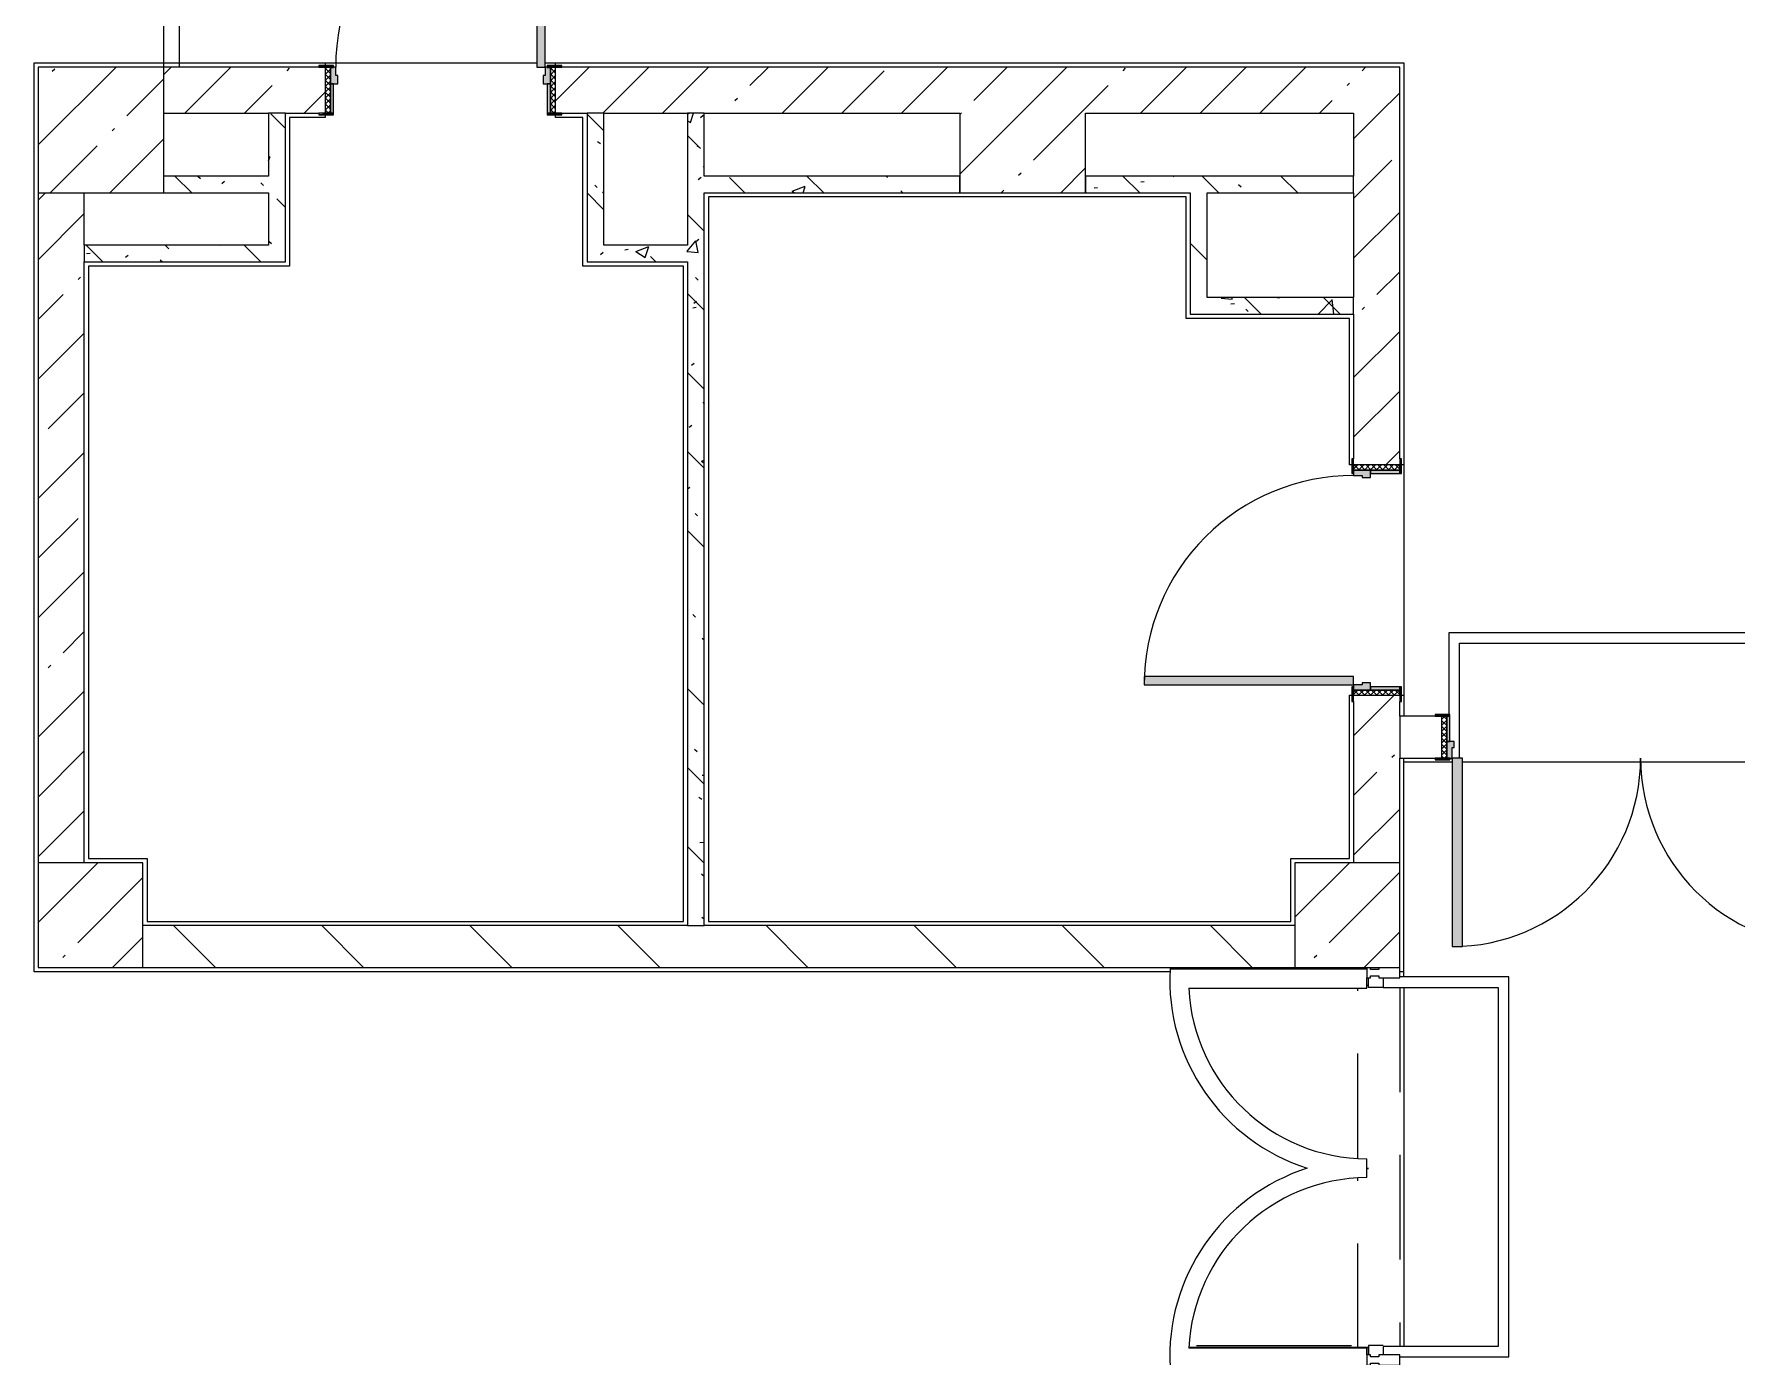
# Model space of a CAD drawing. Header units: millimetres. Extents: x 35144 to 233944, y -8553 to 29000.
# Drawn here: x 120624 to 128754, y 9040 to 15358 of the extents above; entities that cross this region are included whole.
import ezdxf

# ---------------------------------------------------------------- set-up
doc = ezdxf.new("R2010")
doc.units = ezdxf.units.MM
doc.linetypes.add('200_ШТРИХ__ш1_п0_6_', pattern=[800, 500, -300])
for name, color, linetype, lineweight, true_color in [('A-DETL-GENF-3', 7, 'Continuous', 5, 0xaaaaaa), ('A-DOOR-3', 7, 'Continuous', 5, 0xaaaaaa), ('A-DOOR-4', 7, 'Continuous', 5, 0xe2e2e2), ('A-DOOR-FRAM-2', 7, 'Continuous', 5, 0xe2e2e2), ('A-DOOR-FRAM-3', 7, 'Continuous', 5, 0xaaaaaa), ('A-FLOR-1', 7, 'Continuous', 5, 0xaaaaaa), ('I-WALL-33', 7, 'Continuous', 5, 0x787878)]:
    doc.layers.add(name, color=color, linetype=linetype, lineweight=lineweight, true_color=true_color)
for name, color, linetype, lineweight in [('A-DETL-MBND-1', 7, '200_ШТРИХ__ш1_п0_6_', 9), ('A-GLAZ-CWMG-3', 7, 'Continuous', 5), ('A-WALL', 7, 'Continuous', 9), ('I-WALL-32', 7, 'Continuous', 5), ('S-COLS-1', 7, 'Continuous', 5)]:
    doc.layers.add(name, color=color, linetype=linetype, lineweight=lineweight)
pattern_1 = [(45, (106933.74, 0), (-285.123, 285.123), []), (45, (107218.87, 0), (-285.123, 285.123), [504.031, -100.806, 16.764, -84.042])]
pattern_2 = [(135, (106933.74, 0), (-353.553, -353.553), [])]
pattern_3 = [(135, (1751.41, 174.685), (-14.14214, -14.14214), []), (225, (1751.41, 174.685), (14.14214, -14.14214), [])]
pattern_4 = [(45, (-371.384, 174.685), (-14.1421, 14.1421), []), (135, (-371.384, 174.685), (-14.1421, -14.1421), [])]
pattern_5 = [(135, (106933.74, 0), (-377.171, -377.171), [533.4, -88.9, 17.78, -88.9]), (135, (106933.74, 376.94), (-377.171, -377.171), []), (50, (106933.74, 0), (637.645, -55.787), [66.675, -733.425]), (355, (106933.74, 0), (-123.35, 668.7), [53.34, -586.74]), (100.451, (106986.9, -4.65), (514.299, 612.908), [56.665, -623.315]), (46.184, (106933.74, 177.8), (948.776, -147.15), [100.012, -1100.137]), (96.636, (107012.8, 165.5), (830.91, 865.997), [84.998, -934.973]), (351.184, (106933.7, 177.8), (830.918, 865.99), [80.01, -880.11]), (21, (107022.64, 133.35), (530.651, -357.928), [66.675, -733.425]), (326, (107022.64, 133.35), (216.308, 644.658), [53.34, -586.74]), (71.451, (107066.86, 103.5), (746.96, 286.724), [56.665, -623.315]), (37.5, (106933.74, 0), (10.8105, 295.9426), [16.764, -562.864, 16.764, -578.866, -588.962]), (37.5, (106933.74, 0), (10.8105, 295.9426), [-1175.258, 16.764, -572.198]), (7.5, (106933.74, 0), (233.869, 350.6318), [16.764, -322.834, 16.764, -549.529, -224.472]), (7.5, (106933.74, 0), (233.869, 350.6318), [-905.891, 16.764, -207.708]), (327.5, (106735.5, 0), (474.5678, -20.0513), [16.764, -205.486, 16.764, -676.656, -920.115]), (327.5, (106735.5, 0), (474.5678, -20.0513), [-915.67, 16.764, -903.351]), (317.5, (106646.6, 0), (518.452, 88.9934), [16.764, -272.161, 16.764, -443.738, -653.415]), (317.5, (106646.6, 0), (518.452, 88.9934), [-749.427, 16.764, -636.651])]

# ---------------------------------------------------------------- blocks, each defined once
blk = doc.blocks.new('BSC_Колонна _Прямоугольная - 600х600-V99-1_5_2_птичка')
at = {"layer": 'S-COLS-1'}
h = blk.add_hatch(dxfattribs=at)
h.set_pattern_fill('FP_99', color=256, style=0, pattern_type=2)
h.set_pattern_definition([(45, (-14010, -14900), (-285.123, 285.123), []), (45, (-13724.88, -14900), (-285.123, 285.123), [504.031, -100.806, 16.764, -84.042])])
h.paths.add_polyline_path([(220, -300), (300, -300), (300, 300), (-300, 300), (-300, -300), (-80, -300)])
for p, q in [((300, 300), (-300, 300)), ((-300, 300), (-300, -300)), ((300, -300), (300, 300)), ((-300, -300), (300, -300))]:
    blk.add_line(p, q, dxfattribs=at)
blk = doc.blocks.new('Дверь_Витражная_остекление_ - ДВН_CОШ в витраже-31920700-1_5_2_птичка')
at = {"layer": 'A-DETL-GENF-3'}
for p, q in [((-855, 60), (-855, -10)), ((855, 60), (855, -10)), ((-865, -10), (-900, -10)), ((-865, -10), (-900, -10)), ((-855, -10), (-900, -10)), ((-865, -17), (-865, -10)), ((-865, -17), (-865, -10)), ((855, -10), (900, -10)), ((865, -10), (900, -10)), ((865, -867), (865, -10)), ((865, -10), (865, -867)), ((900, -10), (865, -10)), ((856, -830), (856, -90))]:
    blk.add_line(p, q, dxfattribs=at)
at = {"layer": 'A-DOOR-3'}
for centre, radius, start, end in [((-910, -10), 920, 359.49349, 0), ((910, -10), 900, 180, 180.51777)]:
    blk.add_arc(centre, radius, start, end, dxfattribs=at)
blk = doc.blocks.new('Прямоугольный импост - Импост структурный с накладкой - 160мм Темный-31915521-1_5_2_птичка')
at = {"layer": 'A-GLAZ-CWMG-3'}
for p, q in [((-25, 17), (25, 17)), ((-15, 0), (-25, 0)), ((-15, -40), (-15, 0)), ((25, 0), (15, 0)), ((15, 0), (15, -40)), ((25, 17), (25, 0)), ((-25, -40), (-15, -40)), ((15, -40), (25, -40)), ((25, -40), (25, -140)), ((25, -140), (-25, -140))]:
    blk.add_line(p, q, dxfattribs=at)
blk = doc.blocks.new('Прямоугольный импост - Импост структурный с накладкой - 160мм Темный-30755591-1_5_2_птичка')
at = {"layer": 'A-GLAZ-CWMG-3'}
for p, q in [((-25, 0), (-25, 17)), ((-25, 17), (25, 17)), ((-15, 0), (-25, 0)), ((-15, -40), (-15, 0)), ((25, 0), (15, 0)), ((15, 0), (15, -40)), ((25, 17), (25, 0)), ((-25, -140), (-25, -40)), ((-25, -40), (-15, -40)), ((15, -40), (25, -40)), ((25, -40), (25, -140)), ((25, -140), (-25, -140))]:
    blk.add_line(p, q, dxfattribs=at)
blk = doc.blocks.new('110_Дверь_СКБ_1Ст_Внутренняя1 - Д-13 1100x2100h_кладовая-33288301-1_5_2_птичка')
at = {"layer": 'A-DOOR-3'}
h = blk.add_hatch(dxfattribs=at)
h.set_pattern_fill('FP_52', color=256, style=0, pattern_type=2)
h.set_pattern_definition(pattern_3)
h.paths.add_polyline_path([(537.5, -110), (562.5, -110), (562.5, 110), (537.5, 110), (537.5, 6.5)])
at = {"layer": 'A-DOOR-4'}
h = blk.add_hatch(color=256, dxfattribs=at)
h.paths.add_polyline_path([(533.2, 30), (537.5, 30), (537.5, 110), (512.5, 110), (512.5, 70), (502.5, 70), (502.5, 30), (522.5, 30)])
h.paths.add_polyline_path([(-512.5, 30), (-477.5, 30), (-477.5, 70), (-487.5, 70), (-487.5, 110), (-512.5, 110)])
at = {"layer": 'A-DOOR-FRAM-2'}
for points in [[(472.5, 110), (512.5, 110), (512.5, 1110), (472.5, 1110), (472.5, 130)], [(-512.5, 110), (-497.5, 110), (-497.5, 118), (-567.5, 118), (-567.5, 110), (-537.5, 110)], [(562.5, 110), (592.5, 110), (592.5, 118), (522.5, 118), (522.5, 110), (546.8, 110)], [(-497.5, -110), (-497.5, 30), (-512.5, 30), (-512.5, -110)], [(537.5, -110), (533.2, 30), (522.5, 30), (522.5, -110)], [(-497.5, -118), (-497.5, -110), (-567.5, -114), (-567.5, -118), (-537.5, -118)], [(581.8, -118), (592.5, -118), (592.5, -110), (522.5, -110), (522.5, -118), (562.5, -118)]]:
    blk.add_hatch(color=256, dxfattribs=at).paths.add_polyline_path(points)
at = {"layer": 'A-DOOR-FRAM-3'}
h = blk.add_hatch(dxfattribs=at)
h.set_pattern_fill('FP_53', color=256, style=0, pattern_type=2)
h.set_pattern_definition(pattern_4)
h.paths.add_polyline_path([(-512.5, -110), (-512.5, 110), (-537.5, 110), (-537.5, -110)])
at = {"layer": 'A-DOOR-3'}
for p, q in [((512.5, 1110), (472.5, 1110)), ((472.5, 1110), (472.5, 110)), ((512.5, 110), (512.5, 1110)), ((472.5, 110), (512.5, 110))]:
    blk.add_line(p, q, dxfattribs=at)
blk.add_arc((512.5, 110), 1000, 90, 180, dxfattribs=at)
at = {"layer": 'A-DOOR-FRAM-3'}
for p, q in [((-497.5, 118), (-567.5, 118)), ((-567.5, 118), (-567.5, 110)), ((-567.5, 110), (-497.5, 110)), ((-512.5, 110), (-537.5, 110)), ((-537.5, 110), (-537.5, -110)), ((-487.5, 110), (-512.5, 110)), ((-512.5, 110), (-512.5, 30)), ((-512.5, -110), (-512.5, 110)), ((-497.5, 110), (-512.5, 110)), ((-512.5, 110), (-512.5, 109)), ((-512.5, 109), (-497.5, 109)), ((-497.5, 110), (-497.5, 118)), ((-497.5, 109), (-497.5, 110)), ((-487.5, 70), (-487.5, 110)), ((512.5, 110), (512.5, 70)), ((537.5, 110), (512.5, 110)), ((592.5, 118), (522.5, 118)), ((522.5, 118), (522.5, 110)), ((537.5, 110), (522.5, 110)), ((522.5, 110), (522.5, 109)), ((522.5, 110), (592.5, 110)), ((522.5, 109), (537.5, 109)), ((537.5, 30), (537.5, 110)), ((562.5, 110), (537.5, 110)), ((537.5, 110), (537.5, -110)), ((537.5, 109), (537.5, 110)), ((562.5, -110), (562.5, 110)), ((592.5, 110), (592.5, 118)), ((-512.5, 30), (-477.5, 30)), ((-497.5, 30), (-512.5, 30)), ((-512.5, 30), (-512.5, -110)), ((-497.5, -110), (-497.5, 30)), ((-477.5, 70), (-487.5, 70)), ((-477.5, 30), (-477.5, 70)), ((512.5, 70), (502.5, 70)), ((502.5, 70), (502.5, 30)), ((502.5, 30), (537.5, 30)), ((537.5, 30), (522.5, 30)), ((522.5, 30), (522.5, -110)), ((537.5, -110), (537.5, 30)), ((-497.5, -110), (-567.5, -110)), ((-567.5, -110), (-567.5, -118)), ((-567.5, -118), (-497.5, -118)), ((-537.5, -110), (-512.5, -110)), ((-512.5, -110), (-497.5, -110)), ((-497.5, -118), (-497.5, -110)), ((522.5, -110), (537.5, -110)), ((592.5, -110), (522.5, -110)), ((522.5, -110), (522.5, -118)), ((522.5, -118), (592.5, -118)), ((537.5, -110), (562.5, -110)), ((592.5, -118), (592.5, -110))]:
    blk.add_line(p, q, dxfattribs=at)
blk = doc.blocks.new('DOR__перегородка__Прямоугольная - ТП-2_ Вн_ДПГ_9480х4200h_2-23998078-1_5_2_птичка')
at = {"layer": 'A-DOOR-3'}
for p, q in [((0, 0), (2650, 0)), ((3250, 0), (6400, 0)), ((7000, 0), (9480, 0)), ((0, -75), (1987.4, -75)), ((2137.4, -75), (4324.5, -75)), ((4474.5, -75), (4486.7, -75)), ((4636.7, -75), (6823.8, -75)), ((6973.8, -75), (6985, -75)), ((7135, -75), (9323.2, -75)), ((9105.2, -200.9), (9105.2, -75)), ((9180.2, -157.6), (9180.2, -75)), ((9255.2, -114.3), (9255.2, -75)), ((9473.2, -75), (9480, -75)), ((9330.2, -1474.2), (9330.2, -157.6)), ((9405.2, -1474.2), (9405.2, -114.3)), ((9255.2, -1474.2), (9255.2, -200.9)), ((9105.2, -1474.2), (9105.2, -287.5)), ((9180.2, -1474.2), (9180.2, -244.2)), ((9480, -1474.2), (9480, -450)), ((9105.2, -1474.2), (9480, -1474.2))]:
    blk.add_line(p, q, dxfattribs=at)
at = {"layer": 'A-DOOR-FRAM-3'}
for p, q in [((2019.1, -6.7), (1981.6, -71.7)), ((1981.6, -71.7), (3193.9, -771.8)), ((3231.5, -706.9), (2019.1, -6.7)), ((4442.7, -6.7), (3230.4, -706.9)), ((3267.9, -771.8), (4480.3, -71.7)), ((4480.3, -71.7), (4442.7, -6.7)), ((4518.4, -6.7), (4480.9, -71.7)), ((4480.9, -71.7), (5693.3, -771.8)), ((5730.8, -706.9), (4518.4, -6.7)), ((6942.1, -6.7), (5729.7, -706.9)), ((5767.3, -771.8), (6979.6, -71.7)), ((6979.6, -71.7), (6942.1, -6.7)), ((7016.7, -6.7), (6979.2, -71.7)), ((6979.2, -71.7), (8191.6, -771.8)), ((8229.1, -706.9), (7016.7, -6.7)), ((9441.4, -6.7), (8229.1, -706.9)), ((8266.6, -771.8), (9478.9, -71.7)), ((9478.9, -71.7), (9441.4, -6.7)), ((3193.9, -771.8), (3231.5, -706.9)), ((3230.4, -706.9), (3267.9, -771.8)), ((5693.3, -771.8), (5730.8, -706.9)), ((5729.7, -706.9), (5767.3, -771.8)), ((8191.6, -771.8), (8229.1, -706.9)), ((8229.1, -706.9), (8266.6, -771.8))]:
    blk.add_line(p, q, dxfattribs=at)
blk = doc.blocks.new('110_Дверь_СКБ_1Ст_Внутренняя1 - Д-4к_п__1100x2100h_Артистические EI30-23985503-1_5_2_птичка')
at = {"layer": 'A-DOOR-3'}
h = blk.add_hatch(dxfattribs=at)
h.set_pattern_fill('FP_52', color=256, style=0, pattern_type=2)
h.set_pattern_definition(pattern_3)
h.paths.add_polyline_path([(537.5, 102.1), (537.5, -110), (562.5, -110), (562.5, 110), (537.5, 110)])
at = {"layer": 'A-DOOR-4'}
h = blk.add_hatch(color=256, dxfattribs=at)
h.paths.add_polyline_path([(-512.5, 30), (-477.5, 30), (-477.5, 70), (-487.5, 70), (-487.5, 110), (-512.5, 110)])
h.paths.add_polyline_path([(502.5, 54), (502.5, 30), (537.5, 30), (537.5, 110), (512.5, 110), (508.7, 70), (502.5, 70), (502.5, 63.1)])
at = {"layer": 'A-DOOR-FRAM-2'}
for points in [[(-487.5, 704.8), (-487.5, 110), (-447.5, 110), (-447.5, 1110), (-487.5, 1110)], [(-567.5, 117), (-567.5, 110), (-497.5, 110), (-497.5, 118), (-567.5, 118)], [(522.5, 118), (522.5, 110), (592.5, 110), (592.5, 118), (537.5, 118)], [(-512.5, -110), (-497.5, -110), (-497.5, 30), (-512.5, 30)], [(522.5, -110), (537.5, -110), (537.5, 30), (522.5, 30)], [(-567.5, -118), (-497.5, -118), (-497.5, -110), (-567.5, -110)], [(522.5, -110), (522.5, -118), (592.5, -118), (592.5, -110), (537.5, -110)]]:
    blk.add_hatch(color=256, dxfattribs=at).paths.add_polyline_path(points)
at = {"layer": 'A-DOOR-FRAM-3'}
h = blk.add_hatch(dxfattribs=at)
h.set_pattern_fill('FP_53', color=256, style=0, pattern_type=2)
h.set_pattern_definition(pattern_4)
h.paths.add_polyline_path([(-537.5, -110), (-512.5, -110), (-512.5, 110), (-537.5, 110)])
at = {"layer": 'A-DOOR-3'}
for p, q in [((-487.5, 1110), (-487.5, 110)), ((-447.5, 1110), (-487.5, 1110)), ((-447.5, 110), (-447.5, 1110)), ((-487.5, 110), (-447.5, 110))]:
    blk.add_line(p, q, dxfattribs=at)
blk.add_arc((-487.5, 110), 1000, 360, 90, dxfattribs=at)
at = {"layer": 'A-DOOR-FRAM-3'}
for p, q in [((-497.5, 118), (-567.5, 118)), ((-567.5, 118), (-567.5, 110)), ((-567.5, 110), (-497.5, 110)), ((-512.5, 110), (-537.5, 110)), ((-537.5, 110), (-537.5, -110)), ((-487.5, 110), (-512.5, 110)), ((-512.5, 110), (-512.5, 30)), ((-512.5, -110), (-512.5, 110)), ((-497.5, 110), (-512.5, 110)), ((-512.5, 110), (-512.5, 109)), ((-512.5, 109), (-497.5, 109)), ((-497.5, 110), (-497.5, 118)), ((-497.5, 109), (-497.5, 110)), ((-487.5, 70), (-487.5, 110)), ((512.5, 110), (512.5, 70)), ((537.5, 110), (512.5, 110)), ((592.5, 118), (522.5, 118)), ((522.5, 118), (522.5, 110)), ((537.5, 110), (522.5, 110)), ((522.5, 110), (522.5, 109)), ((522.5, 110), (592.5, 110)), ((522.5, 109), (537.5, 109)), ((537.5, 30), (537.5, 110)), ((562.5, 110), (537.5, 110)), ((537.5, 110), (537.5, -110)), ((537.5, 109), (537.5, 110)), ((562.5, -110), (562.5, 110)), ((592.5, 110), (592.5, 118)), ((-512.5, 30), (-477.5, 30)), ((-497.5, 30), (-512.5, 30)), ((-512.5, 30), (-512.5, -110)), ((-497.5, -110), (-497.5, 30)), ((-477.5, 70), (-487.5, 70)), ((-477.5, 30), (-477.5, 70)), ((512.5, 70), (502.5, 70)), ((502.5, 70), (502.5, 30)), ((502.5, 30), (537.5, 30)), ((537.5, 30), (522.5, 30)), ((522.5, 30), (522.5, -110)), ((537.5, -110), (537.5, 30)), ((-497.5, -110), (-567.5, -110)), ((-567.5, -110), (-567.5, -118)), ((-567.5, -118), (-497.5, -118)), ((-537.5, -110), (-512.5, -110)), ((-512.5, -110), (-497.5, -110)), ((-497.5, -118), (-497.5, -110)), ((522.5, -110), (537.5, -110)), ((592.5, -110), (522.5, -110)), ((522.5, -110), (522.5, -118)), ((522.5, -118), (592.5, -118)), ((537.5, -110), (562.5, -110)), ((592.5, -118), (592.5, -110))]:
    blk.add_line(p, q, dxfattribs=at)
blk = doc.blocks.new('BSC_Колонна _Прямоугольная - 500х500-V148-1_5_2_птичка')
at = {"layer": 'S-COLS-1'}
h = blk.add_hatch(dxfattribs=at)
h.set_pattern_fill('FP_139', color=256, style=0, pattern_type=2)
h.set_pattern_definition([(45, (-19960, -11150), (-285.123, 285.123), []), (45, (-19674.88, -11150), (-285.123, 285.123), [504.031, -100.806, 16.764, -84.042])])
h.paths.add_polyline_path([(250, -250), (250, 250), (-250, 250), (-250, -250)])
for p, q in [((250, 250), (-250, 250)), ((-250, 250), (-250, -250)), ((250, -250), (250, 250)), ((-250, -250), (250, -250))]:
    blk.add_line(p, q, dxfattribs=at)
blk = doc.blocks.new('110_Дверь_СКБ_2Ст - Д-10 1800x2100h_Актовый зал EI30-23435156-1_5_2_птичка')
at = {"layer": 'A-DOOR-3'}
h = blk.add_hatch(dxfattribs=at)
h.set_pattern_fill('FP_143', color=256, style=0, pattern_type=2)
h.set_pattern_definition([(135, (1351.41, 164.685), (-14.1421, -14.1421), []), (225, (1351.41, 164.685), (14.1421, -14.1421), [])])
h.paths.add_polyline_path([(962.5, 100), (937.5, 100), (937.5, -100), (962.5, -100)])
at = {"layer": 'A-DOOR-4'}
for points in [[(-887.5, 1000), (-887.5, 100), (-837.5, 100), (-837.5, 1000)], [(862.5, 1000), (862.5, 100), (912.5, 100), (912.5, 1000)]]:
    blk.add_hatch(color=256, dxfattribs=at).paths.add_polyline_path(points)
h = blk.add_hatch(color=256, dxfattribs=at)
h.paths.add_polyline_path([(937.5, 100), (912.5, 100), (912.5, 50), (902.5, 50), (902.5, 20), (937.5, 20)])
h.paths.add_polyline_path([(-887.5, 100), (-912.5, 100), (-912.5, 20), (-877.5, 20), (-882.7, 50), (-887.5, 50)])
at = {"layer": 'A-DOOR-FRAM-2'}
for points in [[(-937.5, 108), (-967.5, 108), (-967.5, 100), (-897.5, 100), (-897.5, 108), (-916.5, 108)], [(962.5, 108), (922.5, 108), (927.9, 100), (992.5, 100), (992.5, 108)], [(-912.5, 20), (-912.5, -100), (-897.5, -100), (-897.5, 20)], [(927.9, 20), (922.5, 20), (927.9, -100), (937.5, -100), (937.5, 20)], [(-897.5, -100), (-967.5, -100), (-967.5, -108), (-897.5, -108)], [(922.5, -100), (927.9, -108), (992.5, -108), (992.5, -100), (927.9, -100)]]:
    blk.add_hatch(color=256, dxfattribs=at).paths.add_polyline_path(points)
at = {"layer": 'A-DOOR-FRAM-3'}
h = blk.add_hatch(dxfattribs=at)
h.set_pattern_fill('FP_144', color=256, style=0, pattern_type=2)
h.set_pattern_definition([(45, (-771.384, 164.685), (-14.1421, 14.1421), []), (135, (-771.384, 164.685), (-14.1421, -14.1421), [])])
h.paths.add_polyline_path([(-912.5, 100), (-937.5, 100), (-937.5, -100), (-912.5, -100)])
at = {"layer": 'A-DOOR-3'}
for p, q in [((-887.5, 1000), (-887.5, 100)), ((-837.5, 1000), (-887.5, 1000)), ((-837.5, 100), (-837.5, 1000)), ((912.5, 1000), (862.5, 1000)), ((862.5, 1000), (862.5, 100)), ((912.5, 100), (912.5, 1000)), ((-887.5, 100), (-837.5, 100)), ((862.5, 100), (912.5, 100))]:
    blk.add_line(p, q, dxfattribs=at)
for centre, start, end in [((-887.5, 100), 0, 90), ((912.5, 100), 90, 180)]:
    blk.add_arc(centre, 900, start, end, dxfattribs=at)
at = {"layer": 'A-DOOR-FRAM-3'}
for p, q in [((-897.5, 108), (-967.5, 108)), ((-967.5, 108), (-967.5, 100)), ((-967.5, 100), (-897.5, 100)), ((-912.5, 100), (-937.5, 100)), ((-937.5, 100), (-937.5, -100)), ((-887.5, 100), (-912.5, 100)), ((-912.5, 100), (-912.5, 20)), ((-912.5, -100), (-912.5, 100)), ((-897.5, 100), (-897.5, 108)), ((-887.5, 50), (-887.5, 100)), ((912.5, 100), (912.5, 50)), ((937.5, 100), (912.5, 100)), ((992.5, 108), (922.5, 108)), ((922.5, 108), (922.5, 100)), ((922.5, 100), (992.5, 100)), ((937.5, 20), (937.5, 100)), ((962.5, 100), (937.5, 100)), ((937.5, 100), (937.5, -100)), ((962.5, -100), (962.5, 100)), ((992.5, 100), (992.5, 108)), ((-912.5, 20), (-877.5, 20)), ((-897.5, 20), (-912.5, 20)), ((-912.5, 20), (-912.5, -100)), ((-897.5, -100), (-897.5, 20)), ((-877.5, 50), (-887.5, 50)), ((-877.5, 20), (-877.5, 50)), ((912.5, 50), (902.5, 50)), ((902.5, 50), (902.5, 20)), ((902.5, 20), (937.5, 20)), ((937.5, 20), (922.5, 20)), ((922.5, 20), (922.5, -100)), ((937.5, -100), (937.5, 20)), ((-897.5, -100), (-967.5, -100)), ((-967.5, -100), (-967.5, -108)), ((-967.5, -108), (-897.5, -108)), ((-937.5, -100), (-912.5, -100)), ((-912.5, -100), (-897.5, -100)), ((-897.5, -108), (-897.5, -100)), ((922.5, -100), (937.5, -100)), ((992.5, -100), (922.5, -100)), ((922.5, -100), (922.5, -108)), ((922.5, -108), (992.5, -108)), ((937.5, -100), (962.5, -100)), ((992.5, -108), (992.5, -100))]:
    blk.add_line(p, q, dxfattribs=at)
blk = doc.blocks.new('BSC_Колонна _Прямоугольная - 500х500-V168-1_5_2_птичка')
at = {"layer": 'S-COLS-1'}
h = blk.add_hatch(dxfattribs=at)
h.set_pattern_fill('FP_154', color=256, style=0, pattern_type=2)
h.set_pattern_definition([(45, (-13960, -11150), (-285.123, 285.123), []), (45, (-13674.88, -11150), (-285.123, 285.123), [504.031, -100.806, 16.764, -84.042])])
h.paths.add_polyline_path([(-250, -250), (250, -250), (250, 250), (-250, 247.8), (-250, -206.3)])
for p, q in [((250, 250), (-250, 250)), ((-250, 250), (-250, -250)), ((250, -250), (250, 250)), ((-250, -250), (250, -250))]:
    blk.add_line(p, q, dxfattribs=at)
blk = doc.blocks.new('BSC_Колонна _Прямоугольная - 500х500-V185-1_5_2_птичка')
at = {"layer": 'S-COLS-1'}
for p, q in [((250, 250), (-250, 250)), ((-250, 250), (-250, -250)), ((250, -250), (250, 250)), ((-250, -250), (250, -250))]:
    blk.add_line(p, q, dxfattribs=at)
blk = doc.blocks.new('Прямоугольный импост - Импост структурный с накладкой - 160мм-31915517-1_5_2_птичка')
at = {"layer": 'A-GLAZ-CWMG-3'}
for p, q in [((0, 17), (-50, 17)), ((-50, 17), (-50, 0)), ((-50, 0), (-40, 0)), ((-40, 0), (-40, -40)), ((-10, -40), (-10, 0)), ((-10, 0), (0, 0)), ((-40, -40), (-50, -40)), ((-50, -40), (-50, -140)), ((0, -40), (-10, -40)), ((-50, -140), (0, -140))]:
    blk.add_line(p, q, dxfattribs=at)

msp = doc.modelspace()

# ---------------------------------------------------------------- hatches: boundary and pattern name
at = {"layer": 'I-WALL-32'}
h = msp.add_hatch(dxfattribs=at)
h.set_pattern_fill('FP_91', color=256, style=0, pattern_type=2)
h.set_pattern_definition(pattern_1)
h.paths.add_polyline_path([(123143.7, 14980), (125044, 14980), (125044, 15200), (123113.7, 15200), (123113.7, 14980), (123131.8, 14980)])
h.paths.add_polyline_path([(126923.7, 14980), (127143.7, 14980), (127143.7, 15200), (125644, 15200), (125644, 14980), (126328.9, 14980)])
h.paths.add_polyline_path([(121743.7, 14980), (122013.7, 14980), (122013.7, 15200), (121243.7, 15200), (121243.7, 14980), (121263.7, 14980)])
h = msp.add_hatch(dxfattribs=at)
h.set_pattern_fill('FP_91', color=256, style=0, pattern_type=2)
h.set_pattern_definition(pattern_1)
h.paths.add_polyline_path([(126923.7, 11400), (127143.7, 11400), (127143.7, 12200), (126923.7, 12200), (126923.7, 11452.4)])
h.paths.add_polyline_path([(127143.7, 13300), (127143.7, 14980), (126923.7, 14980), (126923.7, 13300)])
h = msp.add_hatch(dxfattribs=at)
h.set_pattern_fill('FP_91', color=256, style=0, pattern_type=2)
h.set_pattern_definition(pattern_1)
h.paths.add_polyline_path([(120643.7, 11400), (120863.7, 11400), (120863.7, 14600), (120643.7, 14600), (120643.7, 11420)])
h = msp.add_hatch(dxfattribs=at)
h.set_pattern_fill('FP_97', color=256, style=0, pattern_type=2)
h.set_pattern_definition(pattern_2)
h.paths.add_polyline_path([(129273.7, 11900), (129523.7, 11900), (129523.7, 12100), (129243.7, 12100), (129243.7, 11900)])
h.paths.add_polyline_path([(127163.7, 11900), (127343.7, 11900), (127343.7, 12100), (127143.7, 12100), (127143.7, 11900)])
h = msp.add_hatch(dxfattribs=at)
h.set_pattern_fill('FP_97', color=256, style=0, pattern_type=2)
h.set_pattern_definition(pattern_2)
h.paths.add_polyline_path([(121143.7, 10900), (126643.7, 10900), (126643.7, 11100), (121143.7, 11100), (121143.7, 10994)])
at = {"layer": 'I-WALL-33'}
h = msp.add_hatch(dxfattribs=at)
h.set_pattern_fill('FP_111', color=256, style=0, pattern_type=2)
h.set_pattern_definition(pattern_5)
h.paths.add_polyline_path([(121823.7, 14350), (121823.7, 14980), (121743.7, 14976), (121743.7, 14350)])
h = msp.add_hatch(dxfattribs=at)
h.set_pattern_fill('FP_111', color=256, style=0, pattern_type=2)
h.set_pattern_definition(pattern_5)
h.paths.add_polyline_path([(123263.7, 14350), (123343.7, 14350), (123343.7, 14980), (123263.7, 14980), (123263.7, 14960)])
h = msp.add_hatch(dxfattribs=at)
h.set_pattern_fill('FP_111', color=256, style=0, pattern_type=2)
h.set_pattern_definition(pattern_5)
h.paths.add_polyline_path([(123823.7, 11100), (123823.7, 14980), (123743.7, 14980), (123743.7, 11100)])
h = msp.add_hatch(dxfattribs=at)
h.set_pattern_fill('FP_111', color=256, style=0, pattern_type=2)
h.set_pattern_definition(pattern_5)
h.paths.add_polyline_path([(121743.7, 14600), (121743.7, 14680), (121243.7, 14680), (121243.7, 14600)])
h = msp.add_hatch(dxfattribs=at)
h.set_pattern_fill('FP_111', color=256, style=0, pattern_type=2)
h.set_pattern_definition(pattern_5)
h.paths.add_polyline_path([(123823.7, 14600), (125043.7, 14600), (125043.7, 14680), (123823.7, 14680)])
h = msp.add_hatch(dxfattribs=at)
h.set_pattern_fill('FP_111', color=256, style=0, pattern_type=2)
h.set_pattern_definition(pattern_5)
h.paths.add_polyline_path([(126923.7, 14600), (126923.7, 14680), (125644, 14680), (125644, 14600), (126328.9, 14600)])
h = msp.add_hatch(dxfattribs=at)
h.set_pattern_fill('FP_111', color=256, style=0, pattern_type=2)
h.set_pattern_definition(pattern_5)
h.paths.add_polyline_path([(126223.7, 14020), (126223.7, 14600), (126143.7, 14600), (126143.7, 14020)])
h = msp.add_hatch(dxfattribs=at)
h.set_pattern_fill('FP_111', color=256, style=0, pattern_type=2)
h.set_pattern_definition(pattern_5)
h.paths.add_polyline_path([(121243.7, 14270), (121823.7, 14270), (121823.7, 14350), (120863.7, 14350), (120863.7, 14270), (121163.7, 14270)])
h = msp.add_hatch(dxfattribs=at)
h.set_pattern_fill('FP_111', color=256, style=0, pattern_type=2)
h.set_pattern_definition(pattern_5)
h.paths.add_polyline_path([(123343.7, 14270), (123743.7, 14270), (123743.7, 14350), (123263.7, 14350), (123263.7, 14270), (123272, 14270)])
h = msp.add_hatch(dxfattribs=at)
h.set_pattern_fill('FP_111', color=256, style=0, pattern_type=2)
h.set_pattern_definition(pattern_5)
h.paths.add_polyline_path([(126923.7, 14020), (126923.7, 14100), (126223.7, 14100), (126223.7, 14020), (126903.7, 14020)])
at = {"layer": 'S-COLS-1'}
h = msp.add_hatch(dxfattribs=at)
h.set_pattern_fill('FP_91', color=256, style=0, pattern_type=2)
h.set_pattern_definition(pattern_1)
h.paths.add_polyline_path([(125044, 14600), (125644, 14600), (125644, 15200), (125044, 15200), (125044, 14980)])

# ---------------------------------------------------------------- linework, layer by layer
at = {"layer": 'A-DETL-MBND-1'}
for p, q in [((126943.7, 9989), (126943.7, 10801.3)), ((127143.7, 10805.2), (127143.7, 9090)), ((126943.7, 9081.3), (126943.7, 9893.6))]:
    msp.add_line(p, q, dxfattribs=at)
at = {"layer": 'A-FLOR-1'}
for p, q in [((120623.7, 10880), (120623.7, 15220)), ((120623.7, 15220), (123023.7, 15220)), ((122013.7, 15220), (122013.7, 15208)), ((123063.7, 15220), (127163.7, 15220)), ((123113.7, 15208), (123113.7, 15220)), ((127163.7, 15220), (127163.7, 12100)), ((122013.7, 14960), (121843.7, 14960)), ((121843.7, 14960), (121843.7, 14250)), ((122013.7, 14972), (122013.7, 14960)), ((123113.7, 14960), (123113.7, 14972)), ((123243.7, 14960), (123113.7, 14960)), ((123243.7, 14250), (123243.7, 14960)), ((126123.7, 14580), (123843.7, 14580)), ((123843.7, 14580), (123843.7, 11120)), ((126123.7, 14000), (126123.7, 14580)), ((121843.7, 14250), (120883.7, 14250)), ((120883.7, 14250), (120883.7, 11420)), ((123723.7, 14250), (123243.7, 14250)), ((123723.7, 11120), (123723.7, 14250)), ((126903.7, 14000), (126123.7, 14000)), ((126903.7, 13300), (126903.7, 14000)), ((126915.7, 13300), (126903.7, 13300)), ((127163.7, 13300), (127151.7, 13300)), ((127378.4, 12498.9), (127378.4, 12108)), ((129193.6, 12498.9), (127378.4, 12498.9)), ((127428.4, 11900), (127428.4, 12448.9)), ((127428.4, 12448.9), (129143.6, 12448.9)), ((126903.7, 11420), (126903.7, 12200)), ((126903.7, 12200), (126915.7, 12200)), ((127151.7, 12200), (127163.7, 12200)), ((127163.7, 10855.2), (127163.7, 11900)), ((127393.7, 11880), (127163.7, 11880)), ((127383.7, 11898.9), (127393.7, 11898.9)), ((129143.7, 11880), (127443.7, 11880)), ((120883.7, 11420), (121163.7, 11420)), ((121163.7, 11420), (121163.7, 11120)), ((126623.7, 11120), (126623.7, 11420)), ((126623.7, 11420), (126903.7, 11420)), ((121163.7, 11120), (123723.7, 11120)), ((123843.7, 11120), (126623.7, 11120)), ((126047, 10880), (120623.7, 10880)), ((126987, 10891.3), (126047, 10891.3)), ((126987, 10801.3), (126987, 10850)), ((127064, 10850), (127064, 10805.2)), ((127163.7, 10880), (127144, 10880)), ((127664, 10855.2), (127144, 10855.2)), ((127664, 9040), (127664, 10855.2)), ((126136.6, 10801.3), (126987, 10801.3)), ((127064, 10805.2), (127614, 10805.2)), ((127163.7, 10805.2), (127163.7, 9090)), ((127614, 10805.2), (127614, 9090)), ((126986, 9896.3), (126986, 9986.3)), ((126987, 9081.3), (126136.6, 9081.3)), ((126987, 9050), (126987, 9081.3)), ((127614, 9090), (127064, 9090)), ((127064, 9090), (127064, 9050)), ((127144, 9040), (127664, 9040))]:
    msp.add_line(p, q, dxfattribs=at)
for centre, radius, start, end in [((126990.7, 10841.3), 945, 176.96706, 252.24721), ((126990.7, 10841.3), 855, 182.68148, 269.68791), ((126990.7, 9041.3), 945, 107.75279, 183.03294), ((126990.7, 9041.3), 855, 90.31209, 177.31852)]:
    msp.add_arc(centre, radius, start, end, dxfattribs=at)
at = {"layer": 'A-WALL'}
for p, q in [((121823.7, 14980), (121743.7, 14980)), ((123343.7, 14980), (123263.7, 14980)), ((123823.7, 14980), (123743.7, 14980)), ((126923.7, 14600), (126923.7, 14680)), ((120863.7, 14350), (120863.7, 14270)), ((126923.7, 14020), (126923.7, 14100)), ((127143.7, 12100), (127143.7, 11900)), ((123743.7, 11100), (123823.7, 11100))]:
    msp.add_line(p, q, dxfattribs=at)
at = {"layer": 'I-WALL-32'}
for p, q in [((121983.7, 15200), (121243.7, 15200)), ((125044, 15200), (123143.7, 15200)), ((127143.7, 15200), (125644, 15200)), ((127143.7, 13330), (127143.7, 15200)), ((121243.7, 14980), (121743.7, 14980)), ((121743.7, 14980), (121743.7, 14680)), ((121823.7, 14270), (121823.7, 14980)), ((121823.7, 14980), (121983.7, 14980)), ((123143.7, 14980), (123263.7, 14980)), ((123263.7, 14980), (123263.7, 14270)), ((123343.7, 14350), (123343.7, 14980)), ((123343.7, 14980), (123743.7, 14980)), ((123743.7, 14980), (123743.7, 14350)), ((123823.7, 14680), (123823.7, 14980)), ((123823.7, 14980), (125044, 14980)), ((125644, 14980), (126923.7, 14980)), ((126923.7, 14980), (126923.7, 14680)), ((121743.7, 14680), (121243.7, 14680)), ((125043.7, 14680), (123823.7, 14680)), ((125043.7, 14600), (125043.7, 14680)), ((126923.7, 14680), (125644, 14680)), ((125644, 14680), (125644, 14600)), ((120643.7, 14600), (120643.7, 11400)), ((120863.7, 14350), (120863.7, 14600)), ((121243.7, 14600), (121743.7, 14600)), ((121743.7, 14600), (121743.7, 14350)), ((123823.7, 11100), (123823.7, 14600)), ((123823.7, 14600), (125043.7, 14600)), ((125644, 14600), (126143.7, 14600)), ((126143.7, 14600), (126143.7, 14020)), ((126223.7, 14600), (126923.7, 14600)), ((126223.7, 14100), (126223.7, 14600)), ((126923.7, 14600), (126923.7, 14100)), ((121743.7, 14350), (120863.7, 14350)), ((123743.7, 14350), (123343.7, 14350)), ((120863.7, 11400), (120863.7, 14270)), ((120863.7, 14270), (121823.7, 14270)), ((123263.7, 14270), (123743.7, 14270)), ((123743.7, 14270), (123743.7, 11100)), ((126923.7, 14100), (126223.7, 14100)), ((126143.7, 14020), (126923.7, 14020)), ((126923.7, 14020), (126923.7, 13330)), ((126923.7, 12170), (126923.7, 11400)), ((127143.7, 12100), (127143.7, 12170)), ((127313.7, 12100), (127143.7, 12100)), ((127143.7, 11400), (127143.7, 11900)), ((127143.7, 11900), (127313.7, 11900)), ((123743.7, 11100), (121143.7, 11100)), ((126643.7, 11100), (123823.7, 11100)), ((121143.7, 10900), (126643.7, 10900))]:
    msp.add_line(p, q, dxfattribs=at)
at = {"layer": 'S-COLS-1'}
for p, q in [((125644, 15200), (125044, 15200)), ((125044, 14980), (125044, 14600)), ((125644, 14600), (125644, 14980)), ((125044, 14600), (125644, 14600))]:
    msp.add_line(p, q, dxfattribs=at)

# ---------------------------------------------------------------- block references
at = {"layer": 'A-DOOR-3'}
for name, p, rotation in [('DOR__перегородка__Прямоугольная - ТП-2_ Вн_ДПГ_9480х4200h_2-23998078-1_5_2_птичка', (121243.7, 15200), 90.00000000000044), ('110_Дверь_СКБ_1Ст_Внутренняя1 - Д-4к_п__1100x2100h_Артистические EI30-23985503-1_5_2_птичка', (127033.7, 12737.5), 90), ('110_Дверь_СКБ_2Ст - Д-10 1800x2100h_Актовый зал EI30-23435156-1_5_2_птичка', (128306.2, 12000), 180), ('Дверь_Витражная_остекление_ - ДВН_CОШ в витраже-31920700-1_5_2_птичка', (127004, 9950), 269.9999999999999)]:
    msp.add_blockref(name, p, dxfattribs=dict(at, rotation=rotation))
msp.add_blockref('110_Дверь_СКБ_1Ст_Внутренняя1 - Д-13 1100x2100h_кладовая-33288301-1_5_2_птичка', (122551.2, 15090), dxfattribs=at)
at = {"layer": 'A-GLAZ-CWMG-3', "extrusion": (0, 0, -1), "rotation": 270.0000000000001}
for name, p in [('Прямоугольный импост - Импост структурный с накладкой - 160мм Темный-31915521-1_5_2_птичка', (-127004, 10875)), ('Прямоугольный импост - Импост структурный с накладкой - 160мм Темный-30755591-1_5_2_птичка', (-127004, 9025))]:
    msp.add_blockref(name, p, dxfattribs=at)
at = {"layer": 'A-GLAZ-CWMG-3', "rotation": 89.99999999999993}
msp.add_blockref('Прямоугольный импост - Импост структурный с накладкой - 160мм-31915517-1_5_2_птичка', (127004, 10900), dxfattribs=at)
at = {"layer": 'S-COLS-1'}
for name, p in [('BSC_Колонна _Прямоугольная - 600х600-V99-1_5_2_птичка', (120943.7, 14900)), ('BSC_Колонна _Прямоугольная - 500х500-V168-1_5_2_птичка', (120893.7, 11150)), ('BSC_Колонна _Прямоугольная - 500х500-V148-1_5_2_птичка', (126893.7, 11150)), ('BSC_Колонна _Прямоугольная - 500х500-V185-1_5_2_птичка', (126893.7, 11150))]:
    msp.add_blockref(name, p, dxfattribs=at)

doc.saveas('drawing.dxf')
